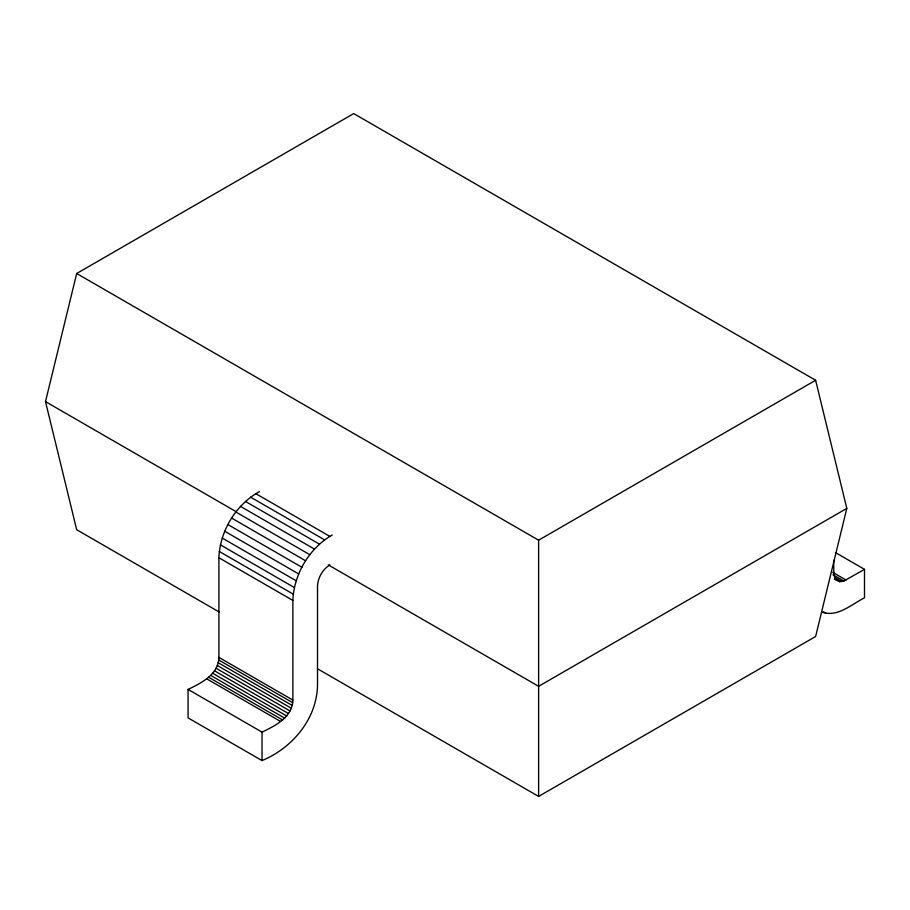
<?xml version="1.0" encoding="UTF-8"?>
<svg xmlns="http://www.w3.org/2000/svg" width="910" height="910" viewBox="0 0 910 910"><rect width="100%" height="100%" fill="white"/><g stroke="black" fill="none" stroke-linecap="round" stroke-linejoin="round"><path stroke-width="1.36" d="M815.622 380.266L538.618 540.199L538.618 796.421L815.622 636.499L846.812 508.383L815.622 380.266L353.694 113.579L76.69 273.5L45.5 401.617L76.69 529.734L219.196 612.009M329.841 564.86C322.652 569.421 317.863 577.702 317.51 586.211L317.51 685.856C316.566 719.275 292.178 748.077 262.034 760.589L188.074 717.888L188.074 689.416C201.178 683.16 218.639 674.344 218.889 657.384L218.889 557.739C220.015 530.894 235.804 504.584 259.452 491.616M188.074 689.416L262.034 732.118C275.138 725.861 292.599 717.057 292.861 700.086L292.861 600.441C293.964 574.062 309.229 548.173 332.23 535.012M846.812 508.383L538.618 686.311L328.328 564.917M834.447 579.158L839.839 581.672L843.866 581.035L864.5 569.341L864.5 597.813C851.601 604.229 837.473 617.776 821.787 612.043M835.403 552.541L864.5 569.341M832.673 572.322L846.004 580.023M832.957 574.733L843.866 581.035M834.515 577.395L841.795 581.592M834.993 578.874L839.839 581.672M823.584 611.85L826.018 613.249M76.69 273.5L538.618 540.199M255.869 493.686L329.841 536.388M250.614 497.156L324.574 539.857M245.45 501.433L319.421 544.135M240.513 506.415L314.473 549.117M45.5 401.617L236.1 511.659M235.883 512.011L309.844 554.713M231.652 518.097L305.623 560.799M227.921 524.558L301.892 567.26M224.759 531.258L298.73 573.971M222.233 538.072L296.194 580.773M220.391 544.84L294.351 587.553M219.264 551.449L293.236 594.15M218.889 557.739L292.861 600.441M317.476 668.759L538.618 796.421M218.889 657.384L292.861 700.086M218.707 659.966L292.667 702.668M218.15 662.685L292.11 705.386M217.24 665.46L291.2 708.162M216 668.202L289.971 710.903M214.487 670.829L288.447 713.542M212.724 673.275L286.695 715.977M210.779 675.447L284.739 718.149M208.697 677.29L282.669 719.992M206.559 678.735L280.53 721.448M836.563 580.387L833.867 575.268L833.685 560.264M262.034 732.118L262.034 760.589"/></g></svg>
